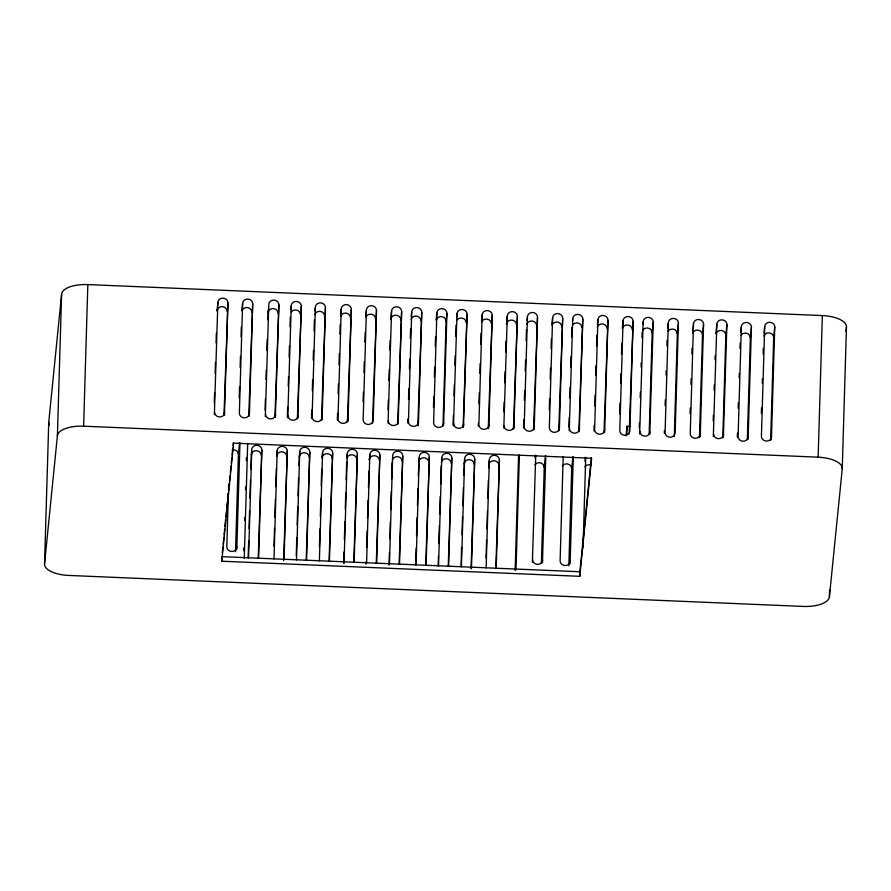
<?xml version="1.0" encoding="UTF-8"?>
<svg xmlns="http://www.w3.org/2000/svg" width="891" height="891" viewBox="0 0 891 891"><rect width="100%" height="100%" fill="white"/><g stroke="black" fill="none" stroke-linecap="round" stroke-linejoin="round"><path stroke-width="1.34" d="M44.55 563.791L48.749 422.189L61.613 294.097A25.193 10.603 1.7 0 1 87.83 284.574L822.348 315.57A25.193 10.603 1.7 0 1 846.45 327.209L842.251 468.811L829.387 596.903A25.193 10.603 1.7 0 1 803.17 606.426L68.652 575.43A25.193 10.603 1.7 0 1 44.55 563.791L57.403 435.699L61.613 294.097M57.403 435.699A25.193 10.603 1.7 0 1 83.631 426.188L87.83 284.574M214.297 402.565L214.586 392.853M215.154 373.429L215.488 362.325M216.067 342.901L216.357 333.178M214.363 414.571L217.861 302.517A5.034 4.566 5.7 0 1 223.028 298.162A5.034 4.566 5.7 0 1 227.929 302.94L224.432 414.994M223.986 415.484L227.929 302.94M221.759 561.219L233.609 443.139L591.624 458.241L579.774 576.321L221.759 561.219L221.892 556.652L579.907 571.755L591.346 457.796M228.408 492.556L226.804 546.684A5.034 4.566 5.7 0 0 231.705 551.462A5.034 4.566 5.7 0 0 236.872 547.107L239.957 443.027M228.53 488.391L228.653 484.236M239.222 397.909L239.545 386.805M240.124 367.382L240.459 356.277M241.038 336.854L241.316 327.131M242.619 303.408L239.367 413.045A5.034 4.566 5.7 0 0 244.268 417.823A5.034 4.566 5.7 0 0 249.435 413.469L252.688 303.831A5.034 4.566 5.7 0 0 247.787 299.053A5.034 4.566 5.7 0 0 242.619 303.408L241.895 310.658M235.525 551.674L238.409 454.533L239.59 442.727M243.677 550.616L243.755 547.854M244.579 520.166L244.657 517.404M245.482 489.716L245.56 486.943M246.339 460.647L246.428 457.874M244.268 558.367L247.676 443.473M248.745 416.375L252.688 303.831M248.166 557.766L248.667 541.115M249.035 528.619L249.569 510.576M249.937 498.091L250.471 480.049M250.805 468.944L251.63 451.002M248.544 557.889L251.763 449.643A5.034 4.566 5.7 0 1 256.931 445.288A5.034 4.566 5.7 0 1 261.82 450.066L258.613 558.312M258.234 558.189L261.82 450.066M265.072 410.06L265.407 398.956M265.986 379.533L266.275 369.821M266.843 350.386L267.177 339.293M267.757 319.858L268.325 309.3M265.318 416.509L268.804 304.466A5.034 4.566 5.7 0 1 273.971 300.1A5.034 4.566 5.7 0 1 278.872 304.889L275.375 416.932M274.929 417.422L278.872 304.889M273.994 546.35L274.528 528.307M274.862 517.203L275.397 499.16M275.764 486.675L276.299 468.633M274.005 558.969L277.212 450.723A5.034 4.566 5.7 0 1 282.38 446.369A5.034 4.566 5.7 0 1 287.281 451.147L284.062 559.392M287.348 416.955L287.637 407.243M288.25 386.427L288.539 376.715M289.118 357.28L289.441 346.176M290.02 326.752L290.31 317.04M283.65 560.651L287.281 451.147M287.748 417.846L291.246 305.802A5.034 4.566 5.7 0 1 296.413 301.448A5.034 4.566 5.7 0 1 301.303 306.226L297.806 418.28M297.371 418.77L301.303 306.226M296.246 555.628L296.781 537.585M297.16 525.089L297.694 507.057M298.017 495.953L298.552 477.91M298.93 465.425L299.721 451.67A5.034 4.566 5.7 0 1 304.889 447.315A5.034 4.566 5.7 0 1 309.778 452.093L306.571 560.339M296.503 559.916L299.721 451.67M306.192 560.216L309.778 452.093M311.471 418.369L311.716 410.038M312.296 390.614L312.63 379.51M313.198 360.087L313.487 350.363M314.066 330.94L314.4 319.836M315.369 307.217L312.117 416.843A5.034 4.566 5.7 0 0 317.018 421.621A5.034 4.566 5.7 0 0 322.174 417.266L325.438 307.64A5.034 4.566 5.7 0 0 320.537 302.862A5.034 4.566 5.7 0 0 315.369 307.217L315.002 310.836M321.495 420.173L325.438 307.64M319.412 546.874L319.947 528.831M320.315 516.346L320.849 498.303M321.217 485.818L321.718 469.156M319.379 560.885L322.587 452.639A5.034 4.566 5.7 0 1 327.754 448.284A5.034 4.566 5.7 0 1 332.655 453.062L329.436 561.308M329.057 561.174L332.655 453.062M337.355 420.14L337.566 413.201M338.146 393.777L338.424 384.066M339.003 364.631L339.337 353.538M339.916 334.103L340.195 324.391M341.253 308.988L338.001 418.625A5.034 4.566 5.7 0 0 342.901 423.403A5.034 4.566 5.7 0 0 348.069 419.048L351.321 309.422A5.034 4.566 5.7 0 0 346.421 304.633A5.034 4.566 5.7 0 0 341.253 308.988L340.774 313.821M347.379 421.955L351.321 309.422M343.67 563.179L344.004 552.075M344.371 539.59L344.906 521.547M345.274 509.062L345.775 492.411M346.142 479.915L346.677 461.872M344.049 563.312L347.301 453.675A5.034 4.566 5.7 0 1 352.468 449.32A5.034 4.566 5.7 0 1 357.369 454.098L354.15 562.344M353.772 562.221L357.369 454.098M363.094 401.774L363.383 392.062M363.962 372.638L364.285 361.534M364.865 342.111L365.154 332.388M366.413 310.057L363.16 419.683A5.034 4.566 5.7 0 0 368.061 424.461A5.034 4.566 5.7 0 0 373.229 420.106L376.481 310.48A5.034 4.566 5.7 0 0 371.58 305.702A5.034 4.566 5.7 0 0 366.413 310.057L365.811 316.093M366.168 564.137L366.257 561.352M366.669 547.475L367.159 530.824M367.526 518.339L368.072 500.296M368.44 487.8L368.93 471.15M366.591 562.867L369.81 454.633A5.034 4.566 5.7 0 1 374.977 450.267A5.034 4.566 5.7 0 1 379.867 455.056L376.659 563.301M372.538 423.025L376.481 310.48M376.28 563.168L379.867 455.056M388.053 409.782L388.342 400.059M388.91 380.635L389.244 369.531M389.824 350.107L390.113 340.395M388.075 423.169L391.572 311.115A5.034 4.566 5.7 0 1 396.74 306.76A5.034 4.566 5.7 0 1 401.641 311.538L398.143 423.593M389.044 565.094L389.412 552.609M389.824 538.732L390.325 522.081M390.692 509.585L391.227 491.542M391.595 479.057L392.096 462.407M389.467 563.836L392.675 455.591A5.034 4.566 5.7 0 1 397.843 451.236A5.034 4.566 5.7 0 1 402.743 456.014L399.524 564.259M397.698 424.083L401.641 311.538M399.146 564.137L402.743 456.014M407.811 423.114L407.933 418.959M408.512 399.524L408.835 388.42M409.415 368.997L409.704 359.285M410.317 338.469L410.606 328.746M411.709 311.961L408.446 421.599A5.034 4.566 5.7 0 0 413.346 426.377A5.034 4.566 5.7 0 0 418.514 422.022L421.766 312.385A5.034 4.566 5.7 0 0 416.877 307.607A5.034 4.566 5.7 0 0 411.709 311.961L411.219 316.795M417.834 424.929L421.766 312.385M415.674 564.827L416.164 548.177M416.531 535.691L417.066 517.649M417.445 505.152L417.935 488.502M418.302 476.017L419.126 458.074M416.052 564.961L419.26 456.715A5.034 4.566 5.7 0 1 424.428 452.361A5.034 4.566 5.7 0 1 429.328 457.139L426.11 565.384M425.731 565.25L429.328 457.139M433.46 407.521L433.794 396.428M434.363 376.993L434.652 367.281M435.276 346.465L435.565 336.753M436.868 313.031L433.605 422.657A5.034 4.566 5.7 0 0 438.506 427.435A5.034 4.566 5.7 0 0 443.673 423.08L446.926 313.454A5.034 4.566 5.7 0 0 442.036 308.665A5.034 4.566 5.7 0 0 436.868 313.031L436.133 320.281A5.034 4.566 5.7 0 1 446.079 321.907L442.994 425.987M438.172 565.785L438.461 556.062M438.829 543.577L439.363 525.534M439.697 514.43L440.232 496.387M440.6 483.902L441.134 465.859M438.55 565.908L441.769 457.662A5.034 4.566 5.7 0 1 446.937 453.307A5.034 4.566 5.7 0 1 451.826 458.085L448.619 566.331M448.24 566.208L451.826 458.085M453.096 425.029L453.385 415.317M453.965 395.882L454.287 384.778M454.867 365.355L455.156 355.643M455.735 336.208L456.058 325.115M453.497 425.92L456.994 313.877A5.034 4.566 5.7 0 1 462.162 309.522A5.034 4.566 5.7 0 1 467.062 314.3L463.443 427.557M463.12 426.845L467.062 314.3M461.081 565.362L461.616 547.319M461.995 534.823L462.529 516.791M462.852 505.687L463.387 487.644M463.765 475.148L464.634 458.631A5.034 4.566 5.7 0 1 469.802 454.276A5.034 4.566 5.7 0 1 474.703 459.054L471.45 568.681M461.427 566.876L464.634 458.631M471.072 568.558L474.703 459.054M478.255 426.087L478.333 423.314M478.913 403.89L479.247 392.786M479.826 373.351L480.104 363.639M480.683 344.216L481.017 333.111M482.154 314.935L478.901 424.573A5.034 4.566 5.7 0 0 483.791 429.351A5.034 4.566 5.7 0 0 488.959 424.996L492.222 315.358A5.034 4.566 5.7 0 0 487.321 310.58A5.034 4.566 5.7 0 0 482.154 314.935L481.541 320.983M488.279 427.903L492.222 315.358M486.052 558.078L486.586 540.035M486.909 528.931L487.444 510.888M487.822 498.403L488.357 480.36M488.725 467.875L489.348 459.667A5.034 4.566 5.7 0 1 494.516 455.312A5.034 4.566 5.7 0 1 499.417 460.101L496.209 568.335M486.141 567.912L489.348 459.667M495.819 568.213L499.417 460.101M503.872 411.887L504.161 402.175M504.729 382.74L505.063 371.636M505.642 352.212L505.965 341.108M503.816 428.048L507.313 315.993A5.034 4.566 5.7 0 1 512.481 311.638A5.034 4.566 5.7 0 1 517.381 316.428L513.884 428.471M513.439 428.961L517.381 316.428M515.154 570.385L518.562 455.501M516 569.828L519.408 454.945M523.54 428.003L523.797 419.672M524.365 400.248L524.654 390.536M525.233 371.101L525.567 359.997M526.135 340.574L526.47 329.47M527.439 316.851L524.186 426.477A5.034 4.566 5.7 0 0 529.087 431.255A5.034 4.566 5.7 0 0 534.255 426.9L537.507 317.274A5.034 4.566 5.7 0 0 532.606 312.496A5.034 4.566 5.7 0 0 527.439 316.851L527.082 320.47M533.564 429.818L537.507 317.274M532.373 562.21L535.725 455.501M541.405 563.19L544.245 467.43L545.426 455.624M542.441 562.633L545.793 455.925M549.279 409.637L549.613 398.533M550.192 379.098L550.515 368.005M551.095 348.57L551.384 338.858M552.598 317.909L549.346 427.535A5.034 4.566 5.7 0 0 554.247 432.324A5.034 4.566 5.7 0 0 559.414 427.97L562.667 318.332A5.034 4.566 5.7 0 0 557.766 313.554A5.034 4.566 5.7 0 0 552.598 317.909L551.997 323.956M558.724 430.876L562.667 318.332M563.201 456.66L560.116 560.74A5.034 4.566 5.7 0 0 565.017 565.529A5.034 4.566 5.7 0 0 570.184 561.174L573.269 457.083M568.915 427.134L569.204 417.422M569.783 397.999L570.106 386.894M570.685 367.46L571.02 356.367M571.588 336.932L571.877 327.22M569.238 430.81L572.735 318.755A5.034 4.566 5.7 0 1 577.903 314.4A5.034 4.566 5.7 0 1 582.792 319.178L579.295 431.233M568.837 565.729L571.721 468.588L572.913 456.782M578.86 431.723L582.792 319.178M579.774 576.321L579.907 571.755M583.037 547.82L583.159 543.655M583.282 539.489L585.71 457.618M593.996 430.977L594.152 425.419M594.731 405.995L595.065 394.891M595.645 375.467L595.923 365.744M596.502 346.321L596.836 335.216M597.894 319.824L594.631 429.451A5.034 4.566 5.7 0 0 599.532 434.229A5.034 4.566 5.7 0 0 604.699 429.874L607.952 320.248A5.034 4.566 5.7 0 0 603.062 315.459A5.034 4.566 5.7 0 0 597.894 319.824L597.404 324.658M604.02 432.781L607.952 320.248M619.69 413.992L620.013 402.888M620.593 383.464L620.882 373.752M621.461 354.317L621.784 343.224M623.054 320.883L619.802 430.509A5.034 4.566 5.7 0 0 624.691 435.298A5.034 4.566 5.7 0 0 629.859 430.932L633.111 321.306A5.034 4.566 5.7 0 0 628.222 316.528A5.034 4.566 5.7 0 0 623.054 320.883L622.319 328.133M626.785 434.574L627.03 426.277L629.803 426.388M629.18 433.85L633.111 321.306M639.27 428.059L639.437 422.512M640.183 397.531L640.351 391.984M641.086 367.003L641.208 362.837M641.954 337.856L642.121 332.31M639.66 434.006L643.179 321.729A5.034 4.566 5.7 0 1 648.347 317.374A5.034 4.566 5.7 0 1 653.248 322.152L649.728 434.429M649.171 434.04L652.179 332.733L653.248 322.152M664.307 433.282L664.396 430.509M665.132 405.528L665.299 399.981M666.045 375L666.167 370.834M666.902 345.853L667.069 340.306M668.339 322.787L665.087 432.425A5.034 4.566 5.7 0 0 669.976 437.203A5.034 4.566 5.7 0 0 675.144 432.848L678.407 323.221A5.034 4.566 5.7 0 0 673.507 318.432A5.034 4.566 5.7 0 0 668.339 322.787L667.805 328.077M674.298 436.49L677.338 333.791L678.407 323.221M690.091 413.535L690.258 407.978M690.959 384.389L691.115 378.842M691.862 353.861L692.029 348.303M693.499 323.856L690.247 433.483A5.034 4.566 5.7 0 0 695.147 438.261A5.034 4.566 5.7 0 0 700.304 433.906L703.567 324.279A5.034 4.566 5.7 0 0 698.667 319.501A5.034 4.566 5.7 0 0 693.499 323.856L692.708 331.786M699.457 437.548L702.498 334.849L703.567 324.279M713.223 420.83L713.39 415.284M714.137 390.303L714.292 384.745M715.039 359.775L715.161 355.609M713.323 436.49L716.843 324.213A5.034 4.566 5.7 0 1 722.011 319.858A5.034 4.566 5.7 0 1 726.9 324.636L723.381 436.913M722.79 437.904L725.842 335.216L726.9 324.636M737.336 437.303L737.458 433.149M738.193 408.167L738.361 402.609M739.107 377.639L739.229 373.474M739.964 348.492L740.131 342.946M741.357 326.819L738.104 436.445A5.034 4.566 5.7 0 0 743.005 441.223A5.034 4.566 5.7 0 0 748.173 436.868L751.425 327.242A5.034 4.566 5.7 0 0 746.524 322.453A5.034 4.566 5.7 0 0 741.357 326.819L740.822 332.098M747.349 439.118L750.356 337.812L751.425 327.242M761.36 413.535L761.527 407.978M762.262 383.007L762.384 378.842M763.13 353.861L763.297 348.314M764.69 326.629L761.426 436.267A5.034 4.566 5.7 0 0 766.327 441.045A5.034 4.566 5.7 0 0 771.495 436.69L774.747 327.053A5.034 4.566 5.7 0 0 769.857 322.275A5.034 4.566 5.7 0 0 764.69 326.629L764.021 333.245M770.637 440.321L773.689 337.633L774.747 327.053M842.251 468.811A25.193 10.603 1.7 0 0 818.15 457.172L822.348 315.57M829.387 596.903L829.599 589.965M217.861 302.517L217.014 310.981A5.034 4.566 5.7 0 1 222.182 306.627A5.034 4.566 5.7 0 1 227.071 311.405M222.304 552.531L222.861 547.041M223.14 544.29L223.819 537.429M224.098 534.678L224.655 529.187M224.922 526.436L225.612 519.576M225.891 516.825L226.448 511.334M226.715 508.594L227.405 501.722M227.684 498.982L228.23 493.491M228.508 490.741L229.199 483.88M229.477 481.129L230.023 475.638M230.301 472.887L230.992 466.026M231.27 463.275L231.816 457.785M232.094 455.045L232.785 448.173M233.063 445.433L233.331 442.682M249.19 415.885L249.435 413.469M236.605 549.725L236.872 547.107M290.878 309.422L291.246 305.802M277.212 450.723L276.667 456.147A5.034 4.566 5.7 0 1 281.834 451.793A5.034 4.566 5.7 0 1 286.735 456.571M321.941 419.683L322.174 417.266M322.587 452.639L322.041 458.063A5.034 4.566 5.7 0 1 327.209 453.697A5.034 4.566 5.7 0 1 332.109 458.486M347.824 421.465L348.069 419.048M347.033 456.392L347.301 453.675M369.81 454.633L369.264 460.046A5.034 4.566 5.7 0 1 374.432 455.691A5.034 4.566 5.7 0 1 379.321 460.48M391.572 311.115L390.726 319.579A5.034 4.566 5.7 0 1 395.894 315.225A5.034 4.566 5.7 0 1 400.794 320.003M418.146 425.642L418.514 422.022M446.079 321.907L446.926 313.454M443.428 425.497L443.673 423.08M441.49 460.38L441.769 457.662M456.626 317.497L456.994 313.877M488.602 428.616L488.959 424.996M506.589 323.255L507.313 315.993M534.01 429.317L534.255 426.9M535.101 457.829L535.368 455.201M559.169 430.386L559.414 427.97M572.49 321.172L572.735 318.755M569.917 563.791L570.184 561.174M584.953 461.248L585.342 457.306M604.454 432.291L604.699 429.874M626.072 435.899L627.03 426.277M642.912 324.38L643.179 321.729M700.048 436.557L700.304 433.906M715.907 333.468L716.843 324.213M747.905 439.519L748.173 436.868M771.227 439.33L771.495 436.69M846.038 331.341L846.45 327.209M83.631 426.188L818.15 457.172M49.339 424.962A25.193 10.603 1.7 0 1 48.749 422.189M456.883 320.081A5.034 4.566 5.7 0 1 466.205 322.765M481.508 322.219A5.034 4.566 5.7 0 1 491.364 323.823M597.248 327.108A5.034 4.566 5.7 0 1 607.105 328.701M622.408 328.166A5.034 4.566 5.7 0 1 632.265 329.77M642.857 330.049A5.034 4.566 5.7 0 1 652.179 332.733M649.985 431.79A5.034 4.566 5.7 0 1 644.817 436.145A5.034 4.566 5.7 0 1 639.927 431.367M668.016 331.107A5.034 4.566 5.7 0 1 677.338 333.791M692.641 333.256A5.034 4.566 5.7 0 1 702.498 334.849M715.985 333.613A5.034 4.566 5.7 0 1 725.842 335.216M723.648 434.273A5.034 4.566 5.7 0 1 718.48 438.628A5.034 4.566 5.7 0 1 713.591 433.85M741.034 335.139A5.034 4.566 5.7 0 1 750.356 337.812M763.832 336.03A5.034 4.566 5.7 0 1 773.689 337.633M365.778 317.341A5.034 4.566 5.7 0 1 375.634 318.933M314.723 314.501A5.034 4.566 5.7 0 1 324.58 316.093M291.134 312.006A5.034 4.566 5.7 0 1 300.456 314.69M232.206 449.855A5.034 4.566 5.7 0 1 238.409 454.533M251.217 455.067A5.034 4.566 5.7 0 1 256.385 450.712A5.034 4.566 5.7 0 1 261.286 455.49M299.176 457.094A5.034 4.566 5.7 0 1 304.343 452.739A5.034 4.566 5.7 0 1 309.233 457.517M346.967 457.929A5.034 4.566 5.7 0 1 356.823 459.522M392.341 459.845A5.034 4.566 5.7 0 1 402.197 461.438M418.714 462.139A5.034 4.566 5.7 0 1 423.882 457.785A5.034 4.566 5.7 0 1 428.783 462.563M441.424 461.917A5.034 4.566 5.7 0 1 451.28 463.509M464.088 464.055A5.034 4.566 5.7 0 1 469.256 459.7A5.034 4.566 5.7 0 1 474.157 464.478M488.803 465.091A5.034 4.566 5.7 0 1 493.97 460.736A5.034 4.566 5.7 0 1 498.871 465.514M542.708 560.005A5.034 4.566 5.7 0 1 537.54 564.359A5.034 4.566 5.7 0 1 532.64 559.581M534.923 464.757A5.034 4.566 5.7 0 1 544.245 467.43M562.399 465.915A5.034 4.566 5.7 0 1 571.721 468.588M584.908 466.862A5.034 4.566 5.7 0 1 590.622 464.968M267.957 312.919A5.034 4.566 5.7 0 1 273.125 308.564A5.034 4.566 5.7 0 1 278.025 313.342M241.984 310.692A5.034 4.566 5.7 0 1 251.841 312.296M506.467 324.458A5.034 4.566 5.7 0 1 511.634 320.103A5.034 4.566 5.7 0 1 516.524 324.881M551.963 325.193A5.034 4.566 5.7 0 1 561.82 326.797M526.804 324.135A5.034 4.566 5.7 0 1 536.66 325.727M514.118 426.054A5.034 4.566 5.7 0 1 508.95 430.409A5.034 4.566 5.7 0 1 504.061 425.631M275.62 414.515A5.034 4.566 5.7 0 1 270.452 418.87A5.034 4.566 5.7 0 1 265.551 414.092M224.677 412.578A5.034 4.566 5.7 0 1 219.509 416.932A5.034 4.566 5.7 0 1 214.608 412.154M411.063 319.245A5.034 4.566 5.7 0 1 420.92 320.849M579.54 428.816A5.034 4.566 5.7 0 1 574.372 433.171A5.034 4.566 5.7 0 1 569.472 428.393M398.388 421.176A5.034 4.566 5.7 0 1 393.221 425.53A5.034 4.566 5.7 0 1 388.32 420.741M340.618 316.272A5.034 4.566 5.7 0 1 350.475 317.875M463.799 423.927A5.034 4.566 5.7 0 1 458.631 428.293A5.034 4.566 5.7 0 1 453.742 423.503M572.623 324.959A5.034 4.566 5.7 0 1 581.946 327.643M298.051 415.852A5.034 4.566 5.7 0 1 292.883 420.218A5.034 4.566 5.7 0 1 287.993 415.429"/></g></svg>
